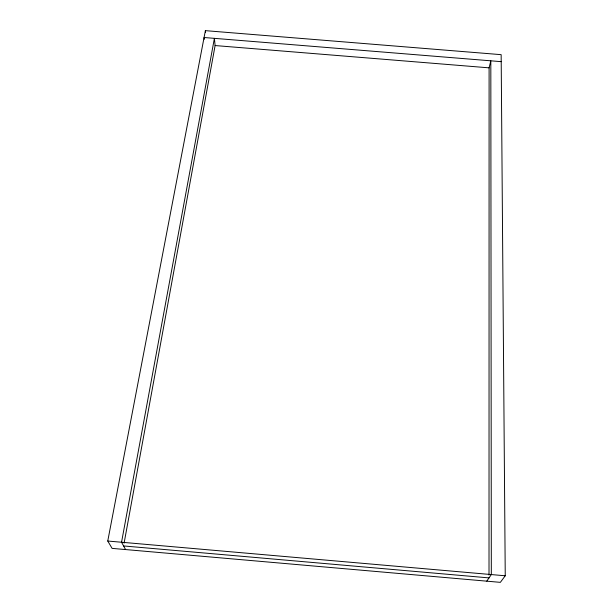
<?xml version="1.0" encoding="UTF-8"?>
<svg xmlns="http://www.w3.org/2000/svg" width="613" height="613" viewBox="0 0 613 613"><rect width="100%" height="100%" fill="white"/><g stroke="black" fill="none" stroke-linecap="round" stroke-linejoin="round"><path stroke-width="0.92" d="M489.013 575.032L489.097 67.844L490.821 60.817L491.32 574.565L486.76 581.162M124.102 543.126L215.109 45.554L214.397 38.351L121.55 542.244L125.581 549.562M107.758 541.034L205.386 30.65L501.158 54.664L505.242 575.783L500.354 582.35L112.102 548.382L107.758 541.034L505.242 575.783M501.212 61.66L204.075 37.508L204.275 39.301M215.109 45.554L489.097 67.844M123.588 545.945L489.013 577.898M205.386 30.65L205.585 32.443"/></g></svg>
